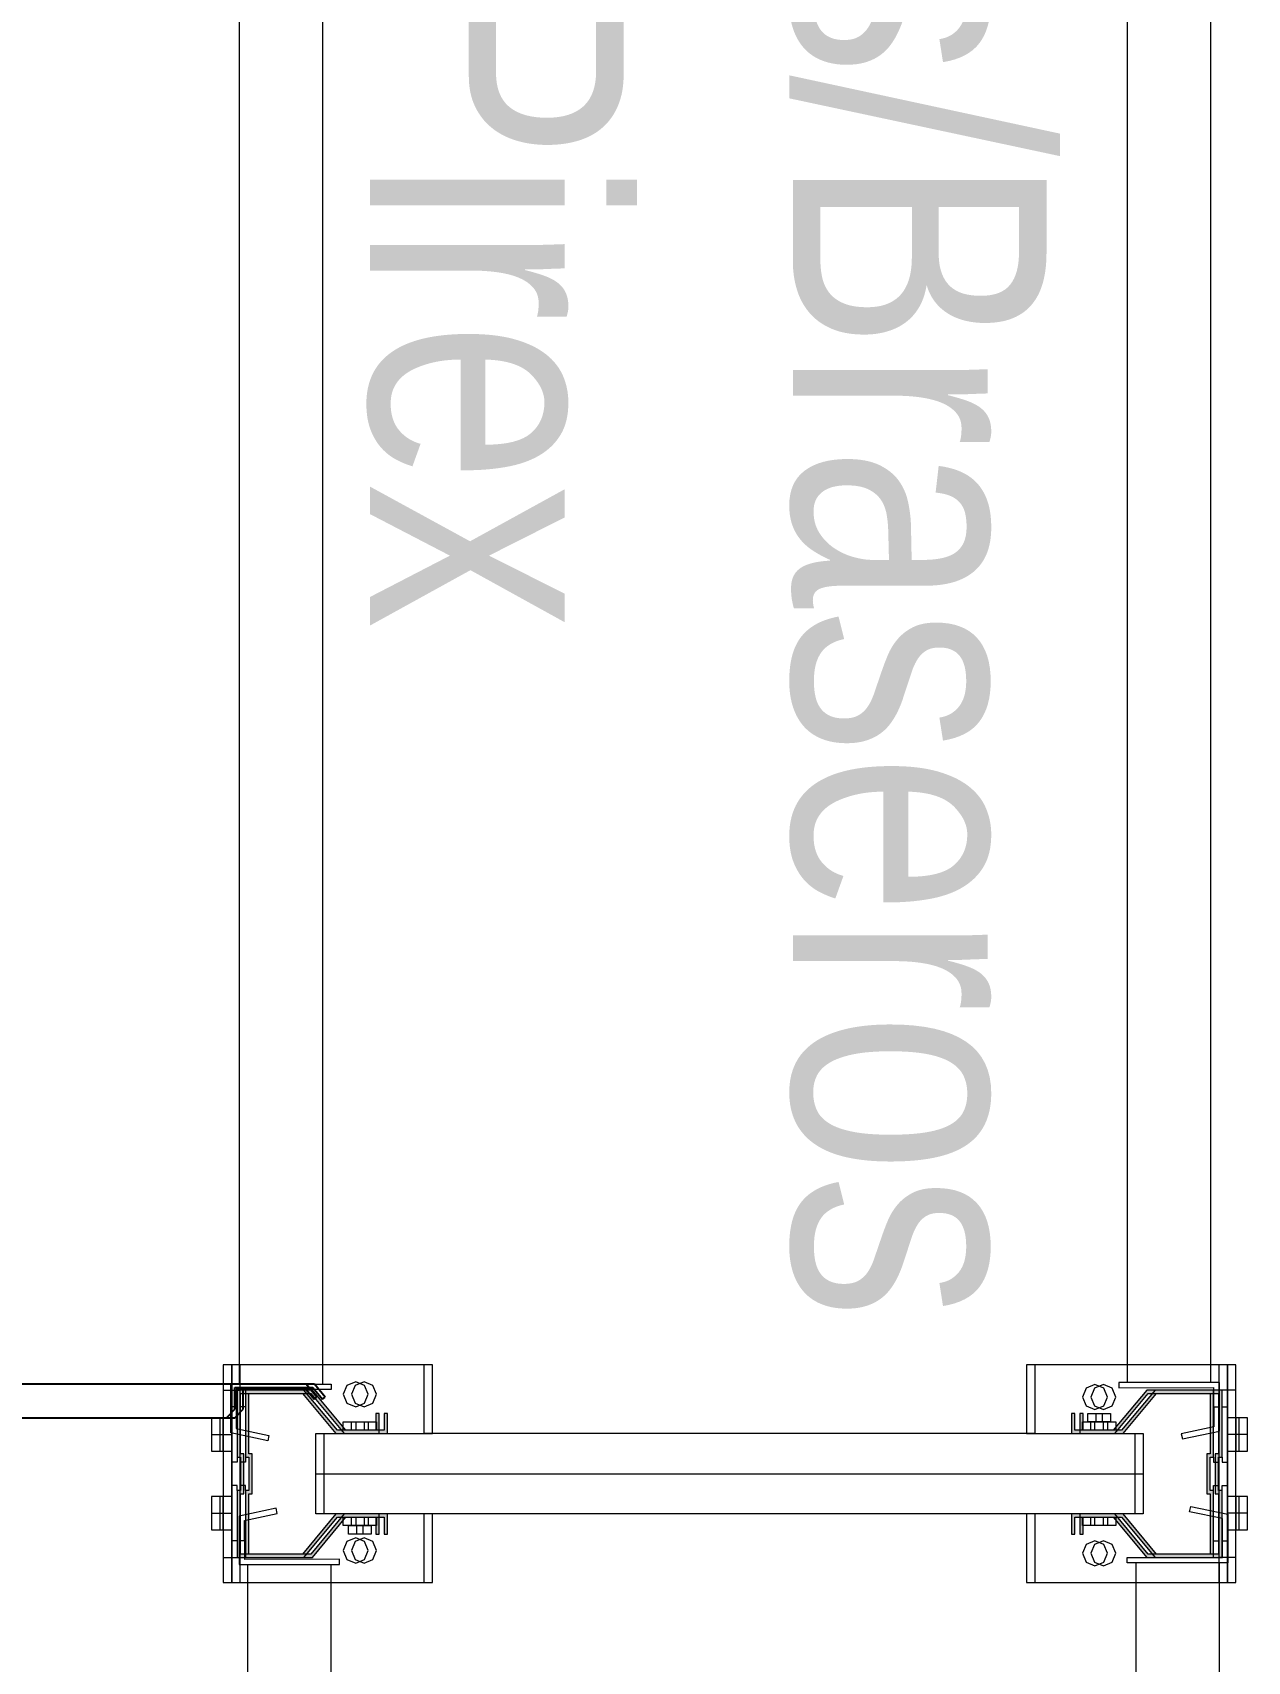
# Model space of a CAD drawing. Header units: metres. Extents: x 0 to 8715937, y -236336 to 216.
# Drawn here: x 135.071 to 135.797, y 82.687 to 83.66 of the extents above; entities that cross this region are included whole.
import ezdxf

# ---------------------------------------------------------------- set-up
doc = ezdxf.new("R2010")
doc.units = ezdxf.units.M
doc.header["$MEASUREMENT"] = 0
for name, color, linetype in [('0-BLOCK-EQUIPAMIENTO', 7, 'Continuous'), ('AAA BAST', 5, 'Continuous'), ('AAA CONECT', 3, 'Continuous'), ('AAA LARG', 1, 'Continuous'), ('MURO 20 - vista', 5, 'Continuous'), ('TEXTO', 7, 'Continuous')]:
    doc.layers.add(name, color=color, linetype=linetype)
doc.styles.add('AR', font='arial.ttf')

# ---------------------------------------------------------------- blocks, each defined once
blk = doc.blocks.new('conector de 0.25')
at = {"layer": 'AAA CONECT'}
for p, q in [((-0.2834, 0.018), (-0.2884, 0.013)), ((-0.2884, 0.013), (-0.2884, 0)), ((-0.0466, 0.018), (-0.2834, 0.018)), ((-0.0416, 0.013), (-0.0466, 0.018)), ((-0.0416, 0), (-0.0416, 0.013)), ((-0.3358, 0.00696), (-0.33734, 0.00568)), ((-0.33734, 0.00568), (-0.33094, -0.002)), ((-0.33, 0), (-0.3358, 0.00696)), ((-0.2884, 0), (-0.33, 0)), ((0, 0), (-0.0416, 0)), ((0.0058, 0.00696), (0, 0)), ((0.00094, -0.002), (0.00734, 0.00568)), ((0.00734, 0.00568), (0.0058, 0.00696)), ((-0.33094, -0.002), (0.00094, -0.002))]:
    blk.add_line(p, q, dxfattribs=at)
blk = doc.blocks.new('bastidor 0.60')
at = {"layer": 'MURO 20 - vista', "lineweight": 5}
h = blk.add_hatch(color=256, dxfattribs=at)
h.dxf.hatch_style = 1
h.paths.add_polyline_path([(-0.5068, 0.089), (-0.5068, 0.101), (-0.5088, 0.101), (-0.5088, 0.091), (-0.5318, 0.091), (-0.5518, 0.115), (-0.5918, 0.115), (-0.5918, 0.075), (-0.5898, 0.075), (-0.5898, 0.055), (-0.5918, 0.055), (-0.5918, 0.015), (-0.5518, 0.015), (-0.5318, 0.039), (-0.5284, 0.039), (-0.5284, 0.03901), (-0.5209, 0.03901), (-0.5134, 0.03901), (-0.5088, 0.039), (-0.5088, 0.029), (-0.5068, 0.029), (-0.5068, 0.041), (-0.53274, 0.041), (-0.55274, 0.017), (-0.5898, 0.017), (-0.5898, 0.053), (-0.5878, 0.053), (-0.5878, 0.077), (-0.5898, 0.077), (-0.5898, 0.113), (-0.55274, 0.113), (-0.53274, 0.089)])
h = blk.add_hatch(color=256, dxfattribs=at)
h.dxf.hatch_style = 1
h.paths.add_polyline_path([(-0.0932, 0.041), (-0.0932, 0.029), (-0.0912, 0.029), (-0.0912, 0.039), (-0.0682, 0.039), (-0.0482, 0.015), (-0.0082, 0.015), (-0.0082, 0.055), (-0.0102, 0.055), (-0.0102, 0.075), (-0.0082, 0.075), (-0.0082, 0.115), (-0.0482, 0.115), (-0.0682, 0.091), (-0.0716, 0.091), (-0.0716, 0.09099), (-0.0791, 0.09099), (-0.0866, 0.09099), (-0.0912, 0.091), (-0.0912, 0.101), (-0.0932, 0.101), (-0.0932, 0.089), (-0.06726, 0.089), (-0.04726, 0.113), (-0.0102, 0.113), (-0.0102, 0.077), (-0.0122, 0.077), (-0.0122, 0.053), (-0.0102, 0.053), (-0.0102, 0.017), (-0.04726, 0.017), (-0.06726, 0.041)])
at = {"layer": 'AAA BAST', "lineweight": 5}
for p, q in [((-0.48, 0.13), (-0.6, 0.13)), ((-0.6, 0.13), (-0.6, 0)), ((-0.595, 0.115), (-0.595, 0.13)), ((-0.48, 0.089), (-0.48, 0.13)), ((0, 0.13), (-0.12, 0.13)), ((-0.12, 0.13), (-0.12, 0.089)), ((-0.005, 0.13), (-0.005, 0.115)), ((0, 0), (0, 0.13)), ((-0.5262, 0.11778), (-0.5284, 0.11248)), ((-0.5209, 0.11998), (-0.5262, 0.11778)), ((-0.51559, 0.11778), (-0.5209, 0.11998)), ((-0.5134, 0.11248), (-0.51559, 0.11778)), ((-0.0791, 0.11833), (-0.0844, 0.11613)), ((-0.07381, 0.11614), (-0.0791, 0.11833)), ((-0.6, 0.115), (-0.595, 0.115)), ((-0.595, 0.105), (-0.595, 0.115)), ((-0.5518, 0.115), (-0.5918, 0.115)), ((-0.5918, 0.115), (-0.5918, 0.075)), ((-0.5898, 0.077), (-0.5898, 0.113)), ((-0.5898, 0.113), (-0.55274, 0.113)), ((-0.55274, 0.113), (-0.53274, 0.089)), ((-0.5318, 0.091), (-0.5518, 0.115)), ((-0.5284, 0.11248), (-0.52619, 0.10717)), ((-0.52619, 0.10717), (-0.5209, 0.10498)), ((-0.5209, 0.10498), (-0.5156, 0.10717)), ((-0.5156, 0.10717), (-0.5134, 0.11248)), ((-0.0844, 0.11613), (-0.0866, 0.11083)), ((-0.0866, 0.11083), (-0.08441, 0.10553)), ((-0.0716, 0.11083), (-0.07381, 0.11614)), ((-0.0738, 0.10552), (-0.0716, 0.11083)), ((-0.0482, 0.115), (-0.0682, 0.091)), ((-0.06726, 0.089), (-0.04726, 0.113)), ((-0.0082, 0.115), (-0.0482, 0.115)), ((-0.04726, 0.113), (-0.0102, 0.113)), ((-0.0102, 0.113), (-0.0102, 0.077)), ((-0.0082, 0.075), (-0.0082, 0.115)), ((0, 0.115), (-0.005, 0.115)), ((-0.005, 0.115), (-0.005, 0.105)), ((-0.6, 0.0985), (-0.607, 0.0985)), ((-0.607, 0.0985), (-0.607, 0.0785)), ((-0.6, 0.0885), (-0.6, 0.0985)), ((-0.6, 0.0785), (-0.6, 0.0985)), ((-0.595, 0.072), (-0.595, 0.105)), ((-0.5918, 0.105), (-0.595, 0.105)), ((-0.5068, 0.101), (-0.5088, 0.101)), ((-0.5088, 0.101), (-0.5088, 0.091)), ((-0.5068, 0.089), (-0.5068, 0.101)), ((-0.0912, 0.101), (-0.0932, 0.101)), ((-0.0932, 0.101), (-0.0932, 0.089)), ((-0.0912, 0.091), (-0.0912, 0.101)), ((-0.08441, 0.10553), (-0.0791, 0.10333)), ((-0.08335, 0.09599), (-0.08335, 0.10099)), ((-0.08335, 0.10099), (-0.07485, 0.10099)), ((-0.0791, 0.10333), (-0.0738, 0.10552)), ((-0.07485, 0.10099), (-0.07485, 0.09599)), ((-0.0082, 0.105), (-0.005, 0.105)), ((-0.005, 0.105), (-0.005, 0.072)), ((0.007, 0.0985), (0, 0.0985)), ((0, 0.0985), (0, 0.0885)), ((0.007, 0.0785), (0.007, 0.0985)), ((-0.607, 0.0885), (-0.6, 0.0885)), ((-0.54477, 0.041), (-0.54477, 0.089)), ((-0.54477, 0.089), (-0.48, 0.089)), ((-0.53274, 0.089), (-0.5068, 0.089)), ((-0.5088, 0.091), (-0.5318, 0.091)), ((-0.5284, 0.091), (-0.5284, 0.096)), ((-0.5284, 0.096), (-0.5134, 0.096)), ((-0.5284, 0.091), (-0.5284, 0.096)), ((-0.5284, 0.096), (-0.5209, 0.096)), ((-0.5134, 0.091), (-0.5284, 0.091)), ((-0.5209, 0.096), (-0.5209, 0.091)), ((-0.5134, 0.096), (-0.5134, 0.091)), ((-0.48, 0.089), (-0.12, 0.089)), ((-0.12, 0.089), (-0.05523, 0.089)), ((-0.0932, 0.089), (-0.06726, 0.089)), ((-0.0682, 0.091), (-0.0912, 0.091)), ((-0.0866, 0.09099), (-0.0866, 0.09599)), ((-0.0866, 0.09599), (-0.0716, 0.09599)), ((-0.0716, 0.09099), (-0.0866, 0.09099)), ((-0.0791, 0.09599), (-0.08335, 0.09599)), ((-0.0791, 0.09099), (-0.0791, 0.09599)), ((-0.07485, 0.09599), (-0.0791, 0.09599)), ((-0.0716, 0.09099), (-0.0791, 0.09099)), ((-0.0716, 0.09599), (-0.0716, 0.09099)), ((-0.05523, 0.089), (-0.05523, 0.041)), ((0.007, 0.0885), (0, 0.0885)), ((0, 0.0885), (0, 0.0785)), ((-0.607, 0.0785), (-0.6, 0.0785)), ((0, 0.0785), (0.007, 0.0785)), ((-0.595, 0.058), (-0.595, 0.072)), ((-0.5918, 0.072), (-0.595, 0.072)), ((-0.5918, 0.075), (-0.5898, 0.075)), ((-0.5918, 0.075), (-0.5918, 0.072)), ((-0.5878, 0.077), (-0.5898, 0.077)), ((-0.5898, 0.075), (-0.5898, 0.055)), ((-0.5878, 0.053), (-0.5878, 0.077)), ((-0.0102, 0.077), (-0.0122, 0.077)), ((-0.0122, 0.077), (-0.0122, 0.053)), ((-0.0102, 0.055), (-0.0102, 0.075)), ((-0.0102, 0.075), (-0.0082, 0.075)), ((-0.0082, 0.075), (-0.0082, 0.072)), ((-0.0082, 0.072), (-0.005, 0.072)), ((-0.005, 0.072), (-0.005, 0.058)), ((-0.05523, 0.065), (-0.54477, 0.065)), ((-0.6, 0.0515), (-0.607, 0.0515)), ((-0.607, 0.0515), (-0.607, 0.0315)), ((-0.6, 0.0415), (-0.6, 0.0515)), ((-0.595, 0.025), (-0.595, 0.058)), ((-0.5918, 0.058), (-0.595, 0.058)), ((-0.5918, 0.055), (-0.5918, 0.058)), ((-0.5898, 0.055), (-0.5918, 0.055)), ((-0.5918, 0.055), (-0.5918, 0.015)), ((-0.5898, 0.017), (-0.5898, 0.053)), ((-0.5898, 0.053), (-0.5878, 0.053)), ((-0.0122, 0.053), (-0.0102, 0.053)), ((-0.0082, 0.055), (-0.0102, 0.055)), ((-0.0102, 0.053), (-0.0102, 0.017)), ((-0.0082, 0.055), (-0.0082, 0.058)), ((-0.0082, 0.058), (-0.005, 0.058)), ((-0.0082, 0.015), (-0.0082, 0.055)), ((-0.005, 0.058), (-0.005, 0.025)), ((0.007, 0.0515), (0, 0.0515)), ((0, 0.0515), (0, 0.0315)), ((0.007, 0.0315), (0.007, 0.0515)), ((-0.607, 0.0415), (-0.6, 0.0415)), ((-0.6, 0.0315), (-0.6, 0.0415)), ((-0.53274, 0.041), (-0.55274, 0.017)), ((-0.5518, 0.015), (-0.5318, 0.039)), ((-0.48, 0.041), (-0.54477, 0.041)), ((-0.5068, 0.041), (-0.53274, 0.041)), ((-0.5318, 0.039), (-0.5088, 0.039)), ((-0.5284, 0.03901), (-0.5134, 0.03901)), ((-0.5284, 0.03401), (-0.5284, 0.03901)), ((-0.5284, 0.03901), (-0.5209, 0.03901)), ((-0.5209, 0.03901), (-0.5209, 0.03401)), ((-0.5134, 0.03901), (-0.5134, 0.03401)), ((-0.5088, 0.039), (-0.5088, 0.029)), ((-0.5068, 0.029), (-0.5068, 0.041)), ((-0.48, 0), (-0.48, 0.041)), ((-0.48, 0.041), (-0.12, 0.041)), ((-0.12, 0.041), (-0.12, 0)), ((-0.05523, 0.041), (-0.12, 0.041)), ((-0.06726, 0.041), (-0.0932, 0.041)), ((-0.0932, 0.041), (-0.0932, 0.029)), ((-0.0912, 0.039), (-0.0682, 0.039)), ((-0.0912, 0.029), (-0.0912, 0.039)), ((-0.0866, 0.034), (-0.0866, 0.039)), ((-0.0866, 0.039), (-0.0716, 0.039)), ((-0.0791, 0.034), (-0.0791, 0.039)), ((-0.0716, 0.039), (-0.0716, 0.034)), ((-0.0716, 0.039), (-0.0716, 0.034)), ((-0.0682, 0.039), (-0.0482, 0.015)), ((-0.04726, 0.017), (-0.06726, 0.041)), ((0.007, 0.0415), (0, 0.0415)), ((0, 0.0415), (0, 0.0315)), ((-0.607, 0.0315), (-0.6, 0.0315)), ((-0.5134, 0.03401), (-0.5284, 0.03401)), ((-0.52515, 0.02901), (-0.52515, 0.03401)), ((-0.52515, 0.03401), (-0.5209, 0.03401)), ((-0.5209, 0.03401), (-0.51665, 0.03401)), ((-0.51665, 0.03401), (-0.51665, 0.02901)), ((-0.0716, 0.034), (-0.0866, 0.034)), ((-0.0716, 0.034), (-0.0791, 0.034)), ((0, 0.0315), (0.007, 0.0315)), ((-0.595, 0.015), (-0.595, 0.025)), ((-0.5918, 0.025), (-0.595, 0.025)), ((-0.5262, 0.02448), (-0.5284, 0.01917)), ((-0.5209, 0.02667), (-0.5262, 0.02448)), ((-0.51665, 0.02901), (-0.52515, 0.02901)), ((-0.51559, 0.02447), (-0.5209, 0.02667)), ((-0.5134, 0.01917), (-0.51559, 0.02447)), ((-0.5088, 0.029), (-0.5068, 0.029)), ((-0.0932, 0.029), (-0.0912, 0.029)), ((-0.0844, 0.02283), (-0.0866, 0.01752)), ((-0.0791, 0.02502), (-0.0844, 0.02283)), ((-0.07381, 0.02283), (-0.0791, 0.02502)), ((-0.0716, 0.01752), (-0.07381, 0.02283)), ((-0.0082, 0.025), (-0.005, 0.025)), ((-0.005, 0.025), (-0.005, 0.015)), ((-0.6, 0.015), (-0.595, 0.015)), ((-0.595, 0), (-0.595, 0.015)), ((-0.5918, 0.015), (-0.5518, 0.015)), ((-0.55274, 0.017), (-0.5898, 0.017)), ((-0.5284, 0.01917), (-0.52619, 0.01386)), ((-0.52619, 0.01386), (-0.5209, 0.01167)), ((-0.5209, 0.01167), (-0.5156, 0.01387)), ((-0.5156, 0.01387), (-0.5134, 0.01917)), ((-0.0866, 0.01752), (-0.08441, 0.01222)), ((-0.08441, 0.01222), (-0.0791, 0.01002)), ((-0.0791, 0.01002), (-0.0738, 0.01222)), ((-0.0738, 0.01222), (-0.0716, 0.01752)), ((-0.0482, 0.015), (-0.0082, 0.015)), ((-0.0102, 0.017), (-0.04726, 0.017)), ((0, 0.015), (-0.005, 0.015)), ((-0.005, 0.015), (-0.005, 0)), ((-0.6, 0), (-0.48, 0)), ((-0.12, 0), (0, 0))]:
    blk.add_line(p, q, dxfattribs=at)
blk = doc.blocks.new('larguero 2.3')
at = {"layer": 'AAA LARG', "lineweight": 5}
for p, q in [((-0.01956, 0.02736), (-0.0189, 0.03049)), ((-0.0189, 0.03049), (0.0032, 0.02579)), ((0, 0.0232), (-0.01956, 0.02736)), ((0, 0), (0, 0.0232)), ((0.0032, 0.02579), (0.0032, -0.0032)), ((-0.0568, -0.0032), (-0.0568, 0)), ((-0.0568, 0), (0, 0)), ((-0.0518, -0.0032), (-0.0568, -0.0032)), ((-0.0018, -0.0032), (-0.0518, -0.0032)), ((-0.0518, -0.0032), (-0.0518, -2.2932)), ((-0.0018, -2.2932), (-0.0018, -0.0032)), ((0.0032, -0.0032), (-0.0018, -0.0032)), ((-0.0518, -2.2932), (-0.0568, -2.2932)), ((-0.0568, -2.2932), (-0.0568, -2.2964)), ((-0.0568, -2.2964), (-0.0002, -2.2962)), ((0.0032, -2.2932), (-0.0518, -2.2932)), ((-0.0002, -2.2962), (0, -2.3196)), ((0.0032, -2.32219), (0.0032, -2.2932)), ((0, -2.3196), (-0.01956, -2.32376)), ((-0.01956, -2.32376), (-0.0189, -2.32689)), ((-0.0189, -2.32689), (0.0032, -2.32219))]:
    blk.add_line(p, q, dxfattribs=at)
blk = doc.blocks.new('DPM-EQUIPAMIENTO')
at = {"layer": 'AAA BAST', "rotation": 180}
for p in [(47.46511, 82.86387), (47.47011, 82.86387)]:
    blk.add_blockref('bastidor 0.60', p, dxfattribs=at)
at = {"layer": 'AAA CONECT', "rotation": 180}
for name, p in [('larguero 2.3', (47.47281, 82.84913)), ('conector de 0.25', (47.18358, 82.85037)), ('conector de 0.25', (47.18858, 82.85037)), ('larguero 2.3', (47.47781, 80.45143))]:
    blk.add_blockref(name, p, dxfattribs=at)
at = {"layer": 'AAA CONECT'}
for p in [(48.05712, 85.14657), (48.06212, 82.74887)]:
    blk.add_blockref('larguero 2.3', p, dxfattribs=at)

msp = doc.modelspace()

# ---------------------------------------------------------------- hatches: boundary and pattern name
at = {"layer": 'MURO 20 - vista', "lineweight": 5}
h = msp.add_hatch(color=256, dxfattribs=at)
h.dxf.hatch_style = 1
h.paths.add_polyline_path([(135.27831, 82.82287), (135.27831, 82.83487), (135.27631, 82.83487), (135.27631, 82.82487), (135.25331, 82.82487), (135.23331, 82.84887), (135.19331, 82.84887), (135.19331, 82.80887), (135.19531, 82.80887), (135.19531, 82.78887), (135.19331, 82.78887), (135.19331, 82.74887), (135.23331, 82.74887), (135.25331, 82.77287), (135.25671, 82.77287), (135.25671, 82.77288), (135.26421, 82.77288), (135.27171, 82.77288), (135.27631, 82.77287), (135.27631, 82.76287), (135.27831, 82.76287), (135.27831, 82.77487), (135.25237, 82.77487), (135.23237, 82.75087), (135.19531, 82.75087), (135.19531, 82.78687), (135.19731, 82.78687), (135.19731, 82.81087), (135.19531, 82.81087), (135.19531, 82.84687), (135.23237, 82.84687), (135.25237, 82.82287)])
h = msp.add_hatch(color=256, dxfattribs=at)
h.dxf.hatch_style = 1
h.paths.add_polyline_path([(135.28331, 82.82287), (135.28331, 82.83487), (135.28131, 82.83487), (135.28131, 82.82487), (135.25831, 82.82487), (135.23831, 82.84887), (135.19831, 82.84887), (135.19831, 82.80887), (135.20031, 82.80887), (135.20031, 82.78887), (135.19831, 82.78887), (135.19831, 82.74887), (135.23831, 82.74887), (135.25831, 82.77287), (135.26171, 82.77287), (135.26171, 82.77288), (135.26921, 82.77288), (135.27671, 82.77288), (135.28131, 82.77287), (135.28131, 82.76287), (135.28331, 82.76287), (135.28331, 82.77487), (135.25737, 82.77487), (135.23737, 82.75087), (135.20031, 82.75087), (135.20031, 82.78687), (135.20231, 82.78687), (135.20231, 82.81087), (135.20031, 82.81087), (135.20031, 82.84687), (135.23737, 82.84687), (135.25737, 82.82287)])
h = msp.add_hatch(color=256, dxfattribs=at)
h.dxf.hatch_style = 1
h.paths.add_polyline_path([(135.69191, 82.77487), (135.69191, 82.76287), (135.69391, 82.76287), (135.69391, 82.77287), (135.71691, 82.77287), (135.73691, 82.74887), (135.77691, 82.74887), (135.77691, 82.78887), (135.77491, 82.78887), (135.77491, 82.80887), (135.77691, 82.80887), (135.77691, 82.84887), (135.73691, 82.84887), (135.71691, 82.82487), (135.71351, 82.82487), (135.71351, 82.82486), (135.70601, 82.82486), (135.69851, 82.82486), (135.69391, 82.82487), (135.69391, 82.83487), (135.69191, 82.83487), (135.69191, 82.82287), (135.71784, 82.82287), (135.73784, 82.84687), (135.77491, 82.84687), (135.77491, 82.81087), (135.77291, 82.81087), (135.77291, 82.78687), (135.77491, 82.78687), (135.77491, 82.75087), (135.73784, 82.75087), (135.71784, 82.77487)])
h = msp.add_hatch(color=256, dxfattribs=at)
h.dxf.hatch_style = 1
h.paths.add_polyline_path([(135.69691, 82.77487), (135.69691, 82.76287), (135.69891, 82.76287), (135.69891, 82.77287), (135.72191, 82.77287), (135.74191, 82.74887), (135.78191, 82.74887), (135.78191, 82.78887), (135.77991, 82.78887), (135.77991, 82.80887), (135.78191, 82.80887), (135.78191, 82.84887), (135.74191, 82.84887), (135.72191, 82.82487), (135.71851, 82.82487), (135.71851, 82.82486), (135.71101, 82.82486), (135.70351, 82.82486), (135.69891, 82.82487), (135.69891, 82.83487), (135.69691, 82.83487), (135.69691, 82.82287), (135.72284, 82.82287), (135.74284, 82.84687), (135.77991, 82.84687), (135.77991, 82.81087), (135.77791, 82.81087), (135.77791, 82.78687), (135.77991, 82.78687), (135.77991, 82.75087), (135.74284, 82.75087), (135.72284, 82.77487)])

# ---------------------------------------------------------------- linework, layer by layer
at = {"layer": 'AAA BAST', "lineweight": 5}
for p, q in [((135.30511, 82.86387), (135.18511, 82.86387)), ((135.18511, 82.86387), (135.18511, 82.73387)), ((135.19011, 82.84887), (135.19011, 82.86387)), ((135.31011, 82.86387), (135.19011, 82.86387)), ((135.19011, 82.86387), (135.19011, 82.73387)), ((135.19511, 82.84887), (135.19511, 82.86387)), ((135.30511, 82.82287), (135.30511, 82.86387)), ((135.31011, 82.82287), (135.31011, 82.86387)), ((135.78511, 82.86387), (135.66511, 82.86387)), ((135.66511, 82.86387), (135.66511, 82.82287)), ((135.79011, 82.86387), (135.67011, 82.86387)), ((135.67011, 82.86387), (135.67011, 82.82287)), ((135.78011, 82.86387), (135.78011, 82.84887)), ((135.78511, 82.73387), (135.78511, 82.86387)), ((135.78511, 82.86387), (135.78511, 82.84887)), ((135.79011, 82.73387), (135.79011, 82.86387)), ((135.18511, 82.84887), (135.19011, 82.84887)), ((135.19011, 82.83887), (135.19011, 82.84887)), ((135.19011, 82.84887), (135.19511, 82.84887)), ((135.23331, 82.84887), (135.19331, 82.84887)), ((135.19331, 82.84887), (135.19331, 82.80887)), ((135.19511, 82.83887), (135.19511, 82.84887)), ((135.19531, 82.81087), (135.19531, 82.84687)), ((135.19531, 82.84687), (135.23237, 82.84687)), ((135.23831, 82.84887), (135.19831, 82.84887)), ((135.19831, 82.84887), (135.19831, 82.80887)), ((135.20031, 82.81087), (135.20031, 82.84687)), ((135.20031, 82.84687), (135.23737, 82.84687)), ((135.23237, 82.84687), (135.25237, 82.82287)), ((135.25331, 82.82487), (135.23331, 82.84887)), ((135.23737, 82.84687), (135.25737, 82.82287)), ((135.25831, 82.82487), (135.23831, 82.84887)), ((135.2589, 82.85166), (135.25671, 82.84635)), ((135.25671, 82.84635), (135.25891, 82.84104)), ((135.26421, 82.85385), (135.2589, 82.85166)), ((135.2639, 82.85166), (135.26171, 82.84635)), ((135.26171, 82.84635), (135.26391, 82.84104)), ((135.26921, 82.85385), (135.2639, 82.85166)), ((135.26952, 82.85165), (135.26421, 82.85385)), ((135.27452, 82.85165), (135.26921, 82.85385)), ((135.26951, 82.84104), (135.27171, 82.84635)), ((135.27171, 82.84635), (135.26952, 82.85165)), ((135.27451, 82.84104), (135.27671, 82.84635)), ((135.27671, 82.84635), (135.27452, 82.85165)), ((135.70071, 82.85001), (135.69851, 82.8447)), ((135.70601, 82.8522), (135.70071, 82.85001)), ((135.70571, 82.85001), (135.70351, 82.8447)), ((135.71101, 82.8522), (135.70571, 82.85001)), ((135.7113, 82.85001), (135.70601, 82.8522)), ((135.7163, 82.85001), (135.71101, 82.8522)), ((135.71351, 82.8447), (135.7113, 82.85001)), ((135.71851, 82.8447), (135.7163, 82.85001)), ((135.73691, 82.84887), (135.71691, 82.82487)), ((135.71784, 82.82287), (135.73784, 82.84687)), ((135.74191, 82.84887), (135.72191, 82.82487)), ((135.72284, 82.82287), (135.74284, 82.84687)), ((135.77691, 82.84887), (135.73691, 82.84887)), ((135.73784, 82.84687), (135.77491, 82.84687)), ((135.78191, 82.84887), (135.74191, 82.84887)), ((135.74284, 82.84687), (135.77991, 82.84687)), ((135.77491, 82.84687), (135.77491, 82.81087)), ((135.77691, 82.80887), (135.77691, 82.84887)), ((135.77991, 82.84687), (135.77991, 82.81087)), ((135.78511, 82.84887), (135.78011, 82.84887)), ((135.78011, 82.84887), (135.78011, 82.83887)), ((135.78191, 82.80887), (135.78191, 82.84887)), ((135.79011, 82.84887), (135.78511, 82.84887)), ((135.78511, 82.84887), (135.78511, 82.83887)), ((135.19011, 82.80587), (135.19011, 82.83887)), ((135.19331, 82.83887), (135.19011, 82.83887)), ((135.19511, 82.80587), (135.19511, 82.83887)), ((135.19831, 82.83887), (135.19511, 82.83887)), ((135.25891, 82.84104), (135.26421, 82.83885)), ((135.26391, 82.84104), (135.26921, 82.83885)), ((135.26421, 82.83885), (135.26951, 82.84104)), ((135.26921, 82.83885), (135.27451, 82.84104)), ((135.69851, 82.8447), (135.7007, 82.8394)), ((135.7007, 82.8394), (135.70601, 82.8372)), ((135.70351, 82.8447), (135.7057, 82.8394)), ((135.7057, 82.8394), (135.71101, 82.8372)), ((135.70601, 82.8372), (135.71131, 82.83939)), ((135.71101, 82.8372), (135.71631, 82.83939)), ((135.71131, 82.83939), (135.71351, 82.8447)), ((135.71631, 82.83939), (135.71851, 82.8447)), ((135.77691, 82.83887), (135.78011, 82.83887)), ((135.78011, 82.83887), (135.78011, 82.80587)), ((135.78191, 82.83887), (135.78511, 82.83887)), ((135.78511, 82.83887), (135.78511, 82.80587)), ((135.18511, 82.83237), (135.17811, 82.83237)), ((135.17811, 82.83237), (135.17811, 82.81237)), ((135.19011, 82.83237), (135.18311, 82.83237)), ((135.18311, 82.83237), (135.18311, 82.81237)), ((135.18511, 82.82237), (135.18511, 82.83237)), ((135.18511, 82.81237), (135.18511, 82.83237)), ((135.19011, 82.82237), (135.19011, 82.83237)), ((135.19011, 82.81237), (135.19011, 82.83237)), ((135.25671, 82.82487), (135.25671, 82.82987)), ((135.25671, 82.82987), (135.27171, 82.82987)), ((135.25671, 82.82487), (135.25671, 82.82987)), ((135.25671, 82.82987), (135.26421, 82.82987)), ((135.26171, 82.82487), (135.26171, 82.82987)), ((135.26171, 82.82987), (135.27671, 82.82987)), ((135.26171, 82.82487), (135.26171, 82.82987)), ((135.26171, 82.82987), (135.26921, 82.82987)), ((135.26421, 82.82987), (135.26421, 82.82487)), ((135.26921, 82.82987), (135.26921, 82.82487)), ((135.27171, 82.82987), (135.27171, 82.82487)), ((135.27831, 82.83487), (135.27631, 82.83487)), ((135.27631, 82.83487), (135.27631, 82.82487)), ((135.27671, 82.82987), (135.27671, 82.82487)), ((135.27831, 82.82287), (135.27831, 82.83487)), ((135.28331, 82.83487), (135.28131, 82.83487)), ((135.28131, 82.83487), (135.28131, 82.82487)), ((135.28331, 82.82287), (135.28331, 82.83487)), ((135.69391, 82.83487), (135.69191, 82.83487)), ((135.69191, 82.83487), (135.69191, 82.82287)), ((135.69391, 82.82487), (135.69391, 82.83487)), ((135.69891, 82.83487), (135.69691, 82.83487)), ((135.69691, 82.83487), (135.69691, 82.82287)), ((135.69851, 82.82486), (135.69851, 82.82986)), ((135.69851, 82.82986), (135.71351, 82.82986)), ((135.69891, 82.82487), (135.69891, 82.83487)), ((135.70176, 82.82986), (135.70176, 82.83486)), ((135.70176, 82.83486), (135.71026, 82.83486)), ((135.70601, 82.82986), (135.70176, 82.82986)), ((135.70351, 82.82486), (135.70351, 82.82986)), ((135.70351, 82.82986), (135.71851, 82.82986)), ((135.70601, 82.82486), (135.70601, 82.82986)), ((135.71026, 82.82986), (135.70601, 82.82986)), ((135.70676, 82.82986), (135.70676, 82.83486)), ((135.70676, 82.83486), (135.71526, 82.83486)), ((135.71101, 82.82986), (135.70676, 82.82986)), ((135.71026, 82.83486), (135.71026, 82.82986)), ((135.71101, 82.82486), (135.71101, 82.82986)), ((135.71526, 82.82986), (135.71101, 82.82986)), ((135.71351, 82.82986), (135.71351, 82.82486)), ((135.71526, 82.83486), (135.71526, 82.82986)), ((135.71851, 82.82986), (135.71851, 82.82486)), ((135.79211, 82.83237), (135.78511, 82.83237)), ((135.78511, 82.83237), (135.78511, 82.82237)), ((135.79711, 82.83237), (135.79011, 82.83237)), ((135.79011, 82.83237), (135.79011, 82.82237)), ((135.79211, 82.81237), (135.79211, 82.83237)), ((135.79711, 82.81237), (135.79711, 82.83237)), ((135.17811, 82.82237), (135.18511, 82.82237)), ((135.18311, 82.82237), (135.19011, 82.82237)), ((135.24034, 82.77487), (135.24034, 82.82287)), ((135.24034, 82.82287), (135.30511, 82.82287)), ((135.24534, 82.77487), (135.24534, 82.82287)), ((135.24534, 82.82287), (135.31011, 82.82287)), ((135.25237, 82.82287), (135.27831, 82.82287)), ((135.27631, 82.82487), (135.25331, 82.82487)), ((135.27171, 82.82487), (135.25671, 82.82487)), ((135.25737, 82.82287), (135.28331, 82.82287)), ((135.28131, 82.82487), (135.25831, 82.82487)), ((135.27671, 82.82487), (135.26171, 82.82487)), ((135.66511, 82.82287), (135.30511, 82.82287)), ((135.67011, 82.82287), (135.31011, 82.82287)), ((135.66511, 82.82287), (135.72987, 82.82287)), ((135.67011, 82.82287), (135.73487, 82.82287)), ((135.69191, 82.82287), (135.71784, 82.82287)), ((135.71691, 82.82487), (135.69391, 82.82487)), ((135.69691, 82.82287), (135.72284, 82.82287)), ((135.71351, 82.82486), (135.69851, 82.82486)), ((135.72191, 82.82487), (135.69891, 82.82487)), ((135.71851, 82.82486), (135.70351, 82.82486)), ((135.71351, 82.82486), (135.70601, 82.82486)), ((135.71851, 82.82486), (135.71101, 82.82486)), ((135.72987, 82.82287), (135.72987, 82.77487)), ((135.73487, 82.82287), (135.73487, 82.77487)), ((135.79211, 82.82237), (135.78511, 82.82237)), ((135.78511, 82.82237), (135.78511, 82.81237)), ((135.79711, 82.82237), (135.79011, 82.82237)), ((135.79011, 82.82237), (135.79011, 82.81237)), ((135.17811, 82.81237), (135.18511, 82.81237)), ((135.18311, 82.81237), (135.19011, 82.81237)), ((135.19331, 82.80887), (135.19531, 82.80887)), ((135.19331, 82.80887), (135.19331, 82.80587)), ((135.19731, 82.81087), (135.19531, 82.81087)), ((135.19531, 82.80887), (135.19531, 82.78887)), ((135.19731, 82.78687), (135.19731, 82.81087)), ((135.19831, 82.80887), (135.20031, 82.80887)), ((135.19831, 82.80887), (135.19831, 82.80587)), ((135.20231, 82.81087), (135.20031, 82.81087)), ((135.20031, 82.80887), (135.20031, 82.78887)), ((135.20231, 82.78687), (135.20231, 82.81087)), ((135.77491, 82.81087), (135.77291, 82.81087)), ((135.77291, 82.81087), (135.77291, 82.78687)), ((135.77491, 82.78887), (135.77491, 82.80887)), ((135.77491, 82.80887), (135.77691, 82.80887)), ((135.77691, 82.80887), (135.77691, 82.80587)), ((135.77991, 82.81087), (135.77791, 82.81087)), ((135.77791, 82.81087), (135.77791, 82.78687)), ((135.77991, 82.78887), (135.77991, 82.80887)), ((135.77991, 82.80887), (135.78191, 82.80887)), ((135.78191, 82.80887), (135.78191, 82.80587)), ((135.78511, 82.81237), (135.79211, 82.81237)), ((135.79011, 82.81237), (135.79711, 82.81237)), ((135.19011, 82.79187), (135.19011, 82.80587)), ((135.19331, 82.80587), (135.19011, 82.80587)), ((135.19511, 82.79187), (135.19511, 82.80587)), ((135.19831, 82.80587), (135.19511, 82.80587)), ((135.24034, 82.79887), (135.72987, 82.79887)), ((135.24534, 82.79887), (135.73487, 82.79887)), ((135.77691, 82.80587), (135.78011, 82.80587)), ((135.78011, 82.80587), (135.78011, 82.79187)), ((135.78191, 82.80587), (135.78511, 82.80587)), ((135.78511, 82.80587), (135.78511, 82.79187)), ((135.19011, 82.75887), (135.19011, 82.79187)), ((135.19331, 82.79187), (135.19011, 82.79187)), ((135.19331, 82.78887), (135.19331, 82.79187)), ((135.19531, 82.78887), (135.19331, 82.78887)), ((135.19331, 82.78887), (135.19331, 82.74887)), ((135.19511, 82.75887), (135.19511, 82.79187)), ((135.19831, 82.79187), (135.19511, 82.79187)), ((135.19831, 82.78887), (135.19831, 82.79187)), ((135.20031, 82.78887), (135.19831, 82.78887)), ((135.19831, 82.78887), (135.19831, 82.74887)), ((135.77691, 82.78887), (135.77491, 82.78887)), ((135.77691, 82.78887), (135.77691, 82.79187)), ((135.77691, 82.79187), (135.78011, 82.79187)), ((135.77691, 82.74887), (135.77691, 82.78887)), ((135.78191, 82.78887), (135.77991, 82.78887)), ((135.78011, 82.79187), (135.78011, 82.75887)), ((135.78191, 82.78887), (135.78191, 82.79187)), ((135.78191, 82.79187), (135.78511, 82.79187)), ((135.78191, 82.74887), (135.78191, 82.78887)), ((135.78511, 82.79187), (135.78511, 82.75887)), ((135.18511, 82.78537), (135.17811, 82.78537)), ((135.17811, 82.78537), (135.17811, 82.76537)), ((135.19011, 82.78537), (135.18311, 82.78537)), ((135.18311, 82.78537), (135.18311, 82.76537)), ((135.18511, 82.77537), (135.18511, 82.78537)), ((135.19011, 82.77537), (135.19011, 82.78537)), ((135.19531, 82.75087), (135.19531, 82.78687)), ((135.19531, 82.78687), (135.19731, 82.78687)), ((135.20031, 82.75087), (135.20031, 82.78687)), ((135.20031, 82.78687), (135.20231, 82.78687)), ((135.77291, 82.78687), (135.77491, 82.78687)), ((135.77491, 82.78687), (135.77491, 82.75087)), ((135.77791, 82.78687), (135.77991, 82.78687)), ((135.77991, 82.78687), (135.77991, 82.75087)), ((135.79211, 82.78537), (135.78511, 82.78537)), ((135.78511, 82.78537), (135.78511, 82.76537)), ((135.79711, 82.78537), (135.79011, 82.78537)), ((135.79011, 82.78537), (135.79011, 82.76537)), ((135.79211, 82.76537), (135.79211, 82.78537)), ((135.79711, 82.76537), (135.79711, 82.78537)), ((135.17811, 82.77537), (135.18511, 82.77537)), ((135.18311, 82.77537), (135.19011, 82.77537)), ((135.18511, 82.76537), (135.18511, 82.77537)), ((135.19011, 82.76537), (135.19011, 82.77537)), ((135.25237, 82.77487), (135.23237, 82.75087)), ((135.23331, 82.74887), (135.25331, 82.77287)), ((135.25737, 82.77487), (135.23737, 82.75087)), ((135.23831, 82.74887), (135.25831, 82.77287)), ((135.30511, 82.77487), (135.24034, 82.77487)), ((135.31011, 82.77487), (135.24534, 82.77487)), ((135.27831, 82.77487), (135.25237, 82.77487)), ((135.25331, 82.77287), (135.27631, 82.77287)), ((135.25671, 82.77288), (135.27171, 82.77288)), ((135.25671, 82.76788), (135.25671, 82.77288)), ((135.25671, 82.77288), (135.26421, 82.77288)), ((135.27171, 82.76788), (135.25671, 82.76788)), ((135.28331, 82.77487), (135.25737, 82.77487)), ((135.25831, 82.77287), (135.28131, 82.77287)), ((135.25996, 82.76288), (135.25996, 82.76788)), ((135.25996, 82.76788), (135.26421, 82.76788)), ((135.26171, 82.77288), (135.27671, 82.77288)), ((135.26171, 82.76788), (135.26171, 82.77288)), ((135.26171, 82.77288), (135.26921, 82.77288)), ((135.27671, 82.76788), (135.26171, 82.76788)), ((135.26421, 82.77288), (135.26421, 82.76788)), ((135.26421, 82.76788), (135.26846, 82.76788)), ((135.26496, 82.76288), (135.26496, 82.76788)), ((135.26496, 82.76788), (135.26921, 82.76788)), ((135.26846, 82.76788), (135.26846, 82.76288)), ((135.26921, 82.77288), (135.26921, 82.76788)), ((135.26921, 82.76788), (135.27346, 82.76788)), ((135.27171, 82.77288), (135.27171, 82.76788)), ((135.27346, 82.76788), (135.27346, 82.76288)), ((135.27631, 82.77287), (135.27631, 82.76287)), ((135.27671, 82.77288), (135.27671, 82.76788)), ((135.27831, 82.76287), (135.27831, 82.77487)), ((135.28131, 82.77287), (135.28131, 82.76287)), ((135.28331, 82.76287), (135.28331, 82.77487)), ((135.30511, 82.73387), (135.30511, 82.77487)), ((135.66511, 82.77487), (135.30511, 82.77487)), ((135.31011, 82.73387), (135.31011, 82.77487)), ((135.67011, 82.77487), (135.31011, 82.77487)), ((135.66511, 82.77487), (135.66511, 82.73387)), ((135.72987, 82.77487), (135.66511, 82.77487)), ((135.67011, 82.77487), (135.67011, 82.73387)), ((135.73487, 82.77487), (135.67011, 82.77487)), ((135.71784, 82.77487), (135.69191, 82.77487)), ((135.69191, 82.77487), (135.69191, 82.76287)), ((135.69391, 82.77287), (135.71691, 82.77287)), ((135.69391, 82.76287), (135.69391, 82.77287)), ((135.72284, 82.77487), (135.69691, 82.77487)), ((135.69691, 82.77487), (135.69691, 82.76287)), ((135.69851, 82.76787), (135.69851, 82.77287)), ((135.69851, 82.77287), (135.71351, 82.77287)), ((135.71351, 82.76787), (135.69851, 82.76787)), ((135.69891, 82.77287), (135.72191, 82.77287)), ((135.69891, 82.76287), (135.69891, 82.77287)), ((135.70351, 82.76787), (135.70351, 82.77287)), ((135.70351, 82.77287), (135.71851, 82.77287)), ((135.71851, 82.76787), (135.70351, 82.76787)), ((135.70601, 82.76787), (135.70601, 82.77287)), ((135.71351, 82.76787), (135.70601, 82.76787)), ((135.71101, 82.76787), (135.71101, 82.77287)), ((135.71851, 82.76787), (135.71101, 82.76787)), ((135.71351, 82.77287), (135.71351, 82.76787)), ((135.71351, 82.77287), (135.71351, 82.76787)), ((135.71691, 82.77287), (135.73691, 82.74887)), ((135.73784, 82.75087), (135.71784, 82.77487)), ((135.71851, 82.77287), (135.71851, 82.76787)), ((135.71851, 82.77287), (135.71851, 82.76787)), ((135.72191, 82.77287), (135.74191, 82.74887)), ((135.74284, 82.75087), (135.72284, 82.77487)), ((135.79211, 82.77537), (135.78511, 82.77537)), ((135.78511, 82.77537), (135.78511, 82.76537)), ((135.79711, 82.77537), (135.79011, 82.77537)), ((135.79011, 82.77537), (135.79011, 82.76537)), ((135.17811, 82.76537), (135.18511, 82.76537)), ((135.18311, 82.76537), (135.19011, 82.76537)), ((135.19011, 82.74887), (135.19011, 82.75887)), ((135.19331, 82.75887), (135.19011, 82.75887)), ((135.19511, 82.74887), (135.19511, 82.75887)), ((135.19831, 82.75887), (135.19511, 82.75887)), ((135.2589, 82.75835), (135.25671, 82.75304)), ((135.26421, 82.76054), (135.2589, 82.75835)), ((135.26846, 82.76288), (135.25996, 82.76288)), ((135.2639, 82.75835), (135.26171, 82.75304)), ((135.26921, 82.76054), (135.2639, 82.75835)), ((135.26952, 82.75834), (135.26421, 82.76054)), ((135.27346, 82.76288), (135.26496, 82.76288)), ((135.27452, 82.75834), (135.26921, 82.76054)), ((135.27171, 82.75304), (135.26952, 82.75834)), ((135.27671, 82.75304), (135.27452, 82.75834)), ((135.27631, 82.76287), (135.27831, 82.76287)), ((135.28131, 82.76287), (135.28331, 82.76287)), ((135.69191, 82.76287), (135.69391, 82.76287)), ((135.69691, 82.76287), (135.69891, 82.76287)), ((135.70601, 82.75889), (135.70071, 82.7567)), ((135.71101, 82.75889), (135.70571, 82.7567)), ((135.7113, 82.7567), (135.70601, 82.75889)), ((135.7163, 82.7567), (135.71101, 82.75889)), ((135.77691, 82.75887), (135.78011, 82.75887)), ((135.78011, 82.75887), (135.78011, 82.74887)), ((135.78191, 82.75887), (135.78511, 82.75887)), ((135.78511, 82.76537), (135.79211, 82.76537)), ((135.78511, 82.75887), (135.78511, 82.74887)), ((135.79011, 82.76537), (135.79711, 82.76537)), ((135.18511, 82.74887), (135.19011, 82.74887)), ((135.19011, 82.73387), (135.19011, 82.74887)), ((135.19011, 82.74887), (135.19511, 82.74887)), ((135.19331, 82.74887), (135.23331, 82.74887)), ((135.19511, 82.73387), (135.19511, 82.74887)), ((135.23237, 82.75087), (135.19531, 82.75087)), ((135.19831, 82.74887), (135.23831, 82.74887)), ((135.23737, 82.75087), (135.20031, 82.75087)), ((135.25671, 82.75304), (135.25891, 82.74773)), ((135.26171, 82.75304), (135.26391, 82.74773)), ((135.26951, 82.74774), (135.27171, 82.75304)), ((135.27451, 82.74774), (135.27671, 82.75304)), ((135.70071, 82.7567), (135.69851, 82.75139)), ((135.69851, 82.75139), (135.7007, 82.7461)), ((135.70571, 82.7567), (135.70351, 82.75139)), ((135.70351, 82.75139), (135.7057, 82.7461)), ((135.71351, 82.75139), (135.7113, 82.7567)), ((135.71131, 82.74609), (135.71351, 82.75139)), ((135.71851, 82.75139), (135.7163, 82.7567)), ((135.71631, 82.74609), (135.71851, 82.75139)), ((135.73691, 82.74887), (135.77691, 82.74887)), ((135.77491, 82.75087), (135.73784, 82.75087)), ((135.74191, 82.74887), (135.78191, 82.74887)), ((135.77991, 82.75087), (135.74284, 82.75087)), ((135.78511, 82.74887), (135.78011, 82.74887)), ((135.78011, 82.74887), (135.78011, 82.73387)), ((135.79011, 82.74887), (135.78511, 82.74887)), ((135.78511, 82.74887), (135.78511, 82.73387)), ((135.25891, 82.74773), (135.26421, 82.74554)), ((135.26391, 82.74773), (135.26921, 82.74554)), ((135.26421, 82.74554), (135.26951, 82.74774)), ((135.26921, 82.74554), (135.27451, 82.74774)), ((135.7007, 82.7461), (135.70601, 82.74389)), ((135.7057, 82.7461), (135.71101, 82.74389)), ((135.70601, 82.74389), (135.71131, 82.74609)), ((135.71101, 82.74389), (135.71631, 82.74609)), ((135.18511, 82.73387), (135.30511, 82.73387)), ((135.19011, 82.73387), (135.31011, 82.73387)), ((135.66511, 82.73387), (135.78511, 82.73387)), ((135.67011, 82.73387), (135.79011, 82.73387))]:
    msp.add_line(p, q, dxfattribs=at)
at = {"layer": 'AAA CONECT'}
for p, q in [((135.23452, 82.85237), (134.90264, 82.85237)), ((135.23952, 82.85237), (134.90764, 82.85237)), ((135.19198, 82.83737), (135.19198, 82.85037)), ((135.19198, 82.85037), (135.23358, 82.85037)), ((135.19698, 82.83737), (135.19698, 82.85037)), ((135.19698, 82.85037), (135.23858, 82.85037)), ((135.23358, 82.85037), (135.23938, 82.8434)), ((135.24092, 82.84469), (135.23452, 82.85237)), ((135.23858, 82.85037), (135.24438, 82.8434)), ((135.24592, 82.84469), (135.23952, 82.85237)), ((135.18698, 82.83237), (135.19198, 82.83737)), ((135.19198, 82.83237), (135.19698, 82.83737)), ((135.23938, 82.8434), (135.24092, 82.84469)), ((135.24438, 82.8434), (135.24592, 82.84469)), ((134.95018, 82.83237), (135.18698, 82.83237)), ((134.95518, 82.83237), (135.19198, 82.83237))]:
    msp.add_line(p, q, dxfattribs=at)
at = {"layer": 'AAA LARG', "lineweight": 5}
for p, q in [((135.19461, 85.14233), (135.19461, 82.85233)), ((135.24461, 82.85233), (135.24461, 85.14233)), ((135.72532, 85.14337), (135.72532, 82.85337)), ((135.77532, 82.85337), (135.77532, 85.14337)), ((135.18961, 82.82334), (135.18961, 82.85233)), ((135.18961, 82.85233), (135.19461, 82.85233)), ((135.24961, 82.84913), (135.19281, 82.84913)), ((135.19281, 82.84913), (135.19281, 82.82593)), ((135.19461, 82.85233), (135.24461, 82.85233)), ((135.24461, 82.85233), (135.24961, 82.85233)), ((135.24961, 82.85233), (135.24961, 82.84913)), ((135.72532, 82.85337), (135.72032, 82.85337)), ((135.72032, 82.85337), (135.72032, 82.85017)), ((135.72032, 82.85017), (135.77692, 82.85037)), ((135.78032, 82.85337), (135.72532, 82.85337)), ((135.77692, 82.85037), (135.77712, 82.82697)), ((135.78032, 82.82438), (135.78032, 82.85337)), ((135.19281, 82.82593), (135.21237, 82.82177)), ((135.77712, 82.82697), (135.75756, 82.82281)), ((135.21171, 82.81864), (135.18961, 82.82334)), ((135.21237, 82.82177), (135.21171, 82.81864)), ((135.75756, 82.82281), (135.75823, 82.81968)), ((135.75823, 82.81968), (135.78032, 82.82438)), ((135.21671, 82.77832), (135.19461, 82.77363)), ((135.21737, 82.77519), (135.21671, 82.77832)), ((135.76256, 82.77623), (135.76323, 82.77936)), ((135.76323, 82.77936), (135.78532, 82.77466)), ((135.19461, 82.77363), (135.19461, 82.74463)), ((135.19781, 82.77103), (135.21737, 82.77519)), ((135.19801, 82.74763), (135.19781, 82.77103)), ((135.78212, 82.77207), (135.76256, 82.77623)), ((135.78212, 82.74887), (135.78212, 82.77207)), ((135.78532, 82.77466), (135.78532, 82.74567)), ((135.72532, 82.74567), (135.72532, 82.74887)), ((135.72532, 82.74887), (135.78212, 82.74887)), ((135.19461, 82.74463), (135.24961, 82.74463)), ((135.25461, 82.74783), (135.19801, 82.74763)), ((135.19961, 82.74463), (135.19961, 80.45463)), ((135.24961, 80.45463), (135.24961, 82.74463)), ((135.24961, 82.74463), (135.25461, 82.74463)), ((135.25461, 82.74463), (135.25461, 82.74783)), ((135.73032, 82.74567), (135.72532, 82.74567)), ((135.78032, 82.74567), (135.73032, 82.74567)), ((135.73032, 82.74567), (135.73032, 80.45567)), ((135.78032, 80.45567), (135.78032, 82.74567)), ((135.78532, 82.74567), (135.78032, 82.74567))]:
    msp.add_line(p, q, dxfattribs=at)

# ---------------------------------------------------------------- block references
at = {"layer": '0-BLOCK-EQUIPAMIENTO'}
msp.add_blockref('DPM-EQUIPAMIENTO', (87.72, 0), dxfattribs=at)

# ---------------------------------------------------------------- texts
at = {"layer": 'TEXTO', "ltscale": 0.1, "insert": (135.67704, 85.93062), "char_height": 0.1515924, "attachment_point": 1, "rotation": 270, "style": 'AR'}
msp.add_mtext_dynamic_manual_height_columns('\\pi1.0612;{\\fArial Narrow|b0|i0|c0|p34;Moldes/Parrillas/Braseros\\P\\pi1.4687;Planchas/Pirex}', width=4.0812305, gutter_width=12.5, heights=[0], dxfattribs=at)

doc.saveas('drawing.dxf')
